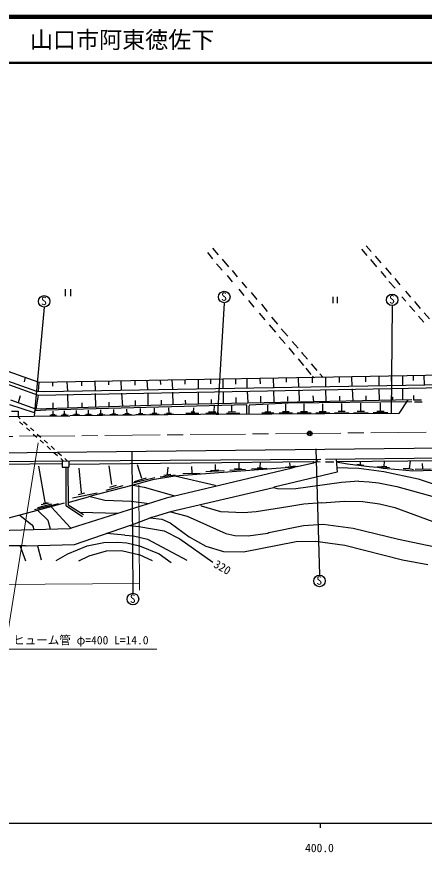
# Model space of a CAD drawing. Units: millimetres, scale not verified. Extents: x 40000 to 680000, y 20000 to 380000.
# Drawn here: x 402164 to 490585, y 198715 to 380000 of the extents above; entities that cross this region are included whole.
import ezdxf
from ezdxf.enums import TextEntityAlignment as Align

# ---------------------------------------------------------------- set-up
doc = ezdxf.new("R2010")
doc.units = ezdxf.units.MM
doc.header["$LTSCALE"] = 1000
doc.header["$PDMODE"] = 32
doc.header["$PDSIZE"] = 500
doc.linetypes.add('CHAIN', pattern=[18.5, 12, -1.5, 3.5, -1.5])
for name, color, linetype, lineweight in [('M-BGD', 7, 'Continuous', 25), ('M-BMK', 2, 'CHAIN', 13), ('M-BMK-SRVR', 3, 'Continuous', 25), ('M-STR-HTXT', 7, 'Continuous', 13), ('M-TTL', 2, 'Continuous', 140), ('M-TTL-BAND', 7, 'Continuous', 25), ('M-TTL-LINE', 7, 'Continuous', 50)]:
    doc.layers.add(name, color=color, linetype=linetype, lineweight=lineweight)
doc.layers.add('M-TTL-TXT', color=7, linetype='Continuous')
doc.styles.add('ＭＳ ゴシック', font='')
doc.styles.get('ＭＳ ゴシック').set_extended_font_data('MS Gothic')

msp = doc.modelspace()

# ---------------------------------------------------------------- linework, layer by layer
at = {"layer": 'M-BGD'}
for p, q in [((478012, 330257), (479028, 329071)), ((443553, 328817), (444653, 327463)), ((444653, 329749), (445839, 328309)), ((476996, 329579), (478097, 328225)), ((445500, 326362), (446770, 325007)), ((446770, 327378), (448125, 325769)), ((478943, 327293), (480213, 325769)), ((479959, 328055), (481145, 326616)), ((448887, 324923), (449987, 323568)), ((481145, 324753), (482245, 323399)), ((482161, 325515), (483431, 324076)), ((447838, 323852), (448939, 322497)), ((484193, 323229), (485310, 321829)), ((451003, 322383), (452019, 321197)), ((482923, 322552), (484256, 321092)), ((412649, 320859), (412649, 319335)), ((413835, 320859), (413835, 319335)), ((450326, 320859), (451427, 319504)), ((453035, 320181), (454221, 318657)), ((470713, 319217), (470713, 317817)), ((471763, 317817), (471763, 319217)), ((485717, 319250), (486563, 318319)), ((486479, 320435), (487579, 319165)), ((447188, 317816), (445736, 293765)), ((452443, 318403), (453628, 316964)), ((455237, 317641), (456507, 316033)), ((483625, 317340), (483431, 294019)), ((487410, 317303), (488511, 316033)), ((488426, 318234), (489696, 316710)), ((408134, 316999), (405942, 293360)), ((454729, 315694), (455999, 314255)), ((490543, 315779), (491728, 314424)), ((457438, 314847), (458708, 313323)), ((489357, 315017), (490458, 313747)), ((456930, 313154), (458285, 311545)), ((459555, 312307), (460994, 310699)), ((378952, 310699), (406977, 300708)), ((459131, 310529), (460401, 309090)), ((406553, 298676), (377259, 309090)), ((461925, 309513), (463195, 308074)), ((378105, 308074), (406807, 297914)), ((461163, 308159), (462349, 306719)), ((464042, 307227), (464042, 307058)), ((464042, 307058), (465227, 305703)), ((463195, 305788), (464381, 304349)), ((466074, 304687), (467259, 303248)), ((464889, 303756), (465989, 302401)), ((404013, 301809), (403759, 300793)), ((406977, 300708), (502311, 302401)), ((419084, 300962), (419169, 298845)), ((422047, 300962), (422047, 300115)), ((424757, 301047), (424841, 298930)), ((427805, 301047), (427805, 300031)), ((430429, 301131), (430514, 299015)), ((433308, 301216), (433393, 300200)), ((435848, 301216), (435933, 299184)), ((438642, 301301), (438642, 300285)), ((441521, 301301), (441521, 299184)), ((444230, 301385), (444230, 300369)), ((446855, 301385), (446855, 299269)), ((449649, 301470), (449649, 300285)), ((452104, 301470), (452104, 299353)), ((454898, 301470), (454983, 300369)), ((457777, 301555), (457861, 299438)), ((460655, 301555), (460655, 300708)), ((463195, 301555), (463280, 299523)), ((466243, 301639), (466243, 300539)), ((466328, 301978), (466667, 301639)), ((467937, 302486), (468614, 301724)), ((469122, 301639), (469122, 299607)), ((472085, 301809), (472085, 300623)), ((474795, 301809), (474879, 299777)), ((477843, 301809), (477843, 300793)), ((480721, 301893), (480721, 299946)), ((483431, 301978), (483431, 300962)), ((485886, 302063), (485886, 300031)), ((488172, 302063), (488172, 301047)), ((490458, 302147), (490543, 300115)), ((406977, 300708), (406807, 298676)), ((406807, 297914), (539903, 300369)), ((504174, 300285), (408162, 298591)), ((409940, 300793), (409940, 299861)), ((413073, 300793), (413157, 298761)), ((416205, 300877), (416205, 299946)), ((474964, 299269), (475052, 296636)), ((480721, 299353), (480806, 296813)), ((485886, 299353), (485886, 296898)), ((402913, 297745), (402489, 296221)), ((406807, 297914), (406299, 294866)), ((408162, 298591), (406553, 298676)), ((413157, 298083), (413242, 295120)), ((419169, 298253), (419253, 295289)), ((424926, 298337), (425095, 295459)), ((430599, 298422), (430599, 295713)), ((435933, 298507), (436017, 295882)), ((441521, 298591), (441521, 295967)), ((446939, 298676), (446939, 296136)), ((449733, 297406), (449733, 296305)), ((452189, 298761), (452273, 296305)), ((455067, 297660), (455067, 296390)), ((457861, 298930), (457946, 296475)), ((460909, 297575), (460909, 296559)), ((463365, 299015), (463449, 296644)), ((466413, 297745), (466520, 296462)), ((469122, 299099), (469214, 296517)), ((472170, 297660), (472170, 296577)), ((477927, 297745), (477927, 296694)), ((483705, 297533), (483709, 296817)), ((488257, 297829), (488257, 296898)), ((400627, 295882), (405961, 294104)), ((406299, 294866), (400881, 296813)), ((438049, 295882), (406299, 294866)), ((452104, 295797), (408501, 294612)), ((410025, 296221), (410025, 295035)), ((416290, 296221), (416290, 295205)), ((422132, 296390), (422132, 295374)), ((427889, 296729), (427889, 295628)), ((433477, 296813), (433477, 295797)), ((487918, 296898), (438049, 295882)), ((438727, 296813), (438747, 295896)), ((444315, 296983), (444315, 296136)), ((444992, 295628), (444907, 294358)), ((448784, 295561), (448784, 294376)), ((452104, 293811), (452104, 295797)), ((452697, 295713), (452527, 295459)), ((461079, 296136), (452697, 295713)), ((456620, 294224), (456615, 295711)), ((460521, 294264), (460516, 295908)), ((487918, 296475), (461079, 296136)), ((464512, 294284), (464507, 295979)), ((468562, 294302), (468557, 296030)), ((472672, 294320), (472667, 296082)), ((476843, 294338), (476837, 296135)), ((481075, 294357), (481069, 296188)), ((487032, 296881), (485075, 293945)), ((488257, 296898), (489950, 296898)), ((488426, 296475), (490119, 296475)), ((401042, 294423), (402489, 294443)), ((402489, 294443), (402496, 293330)), ((406299, 294866), (405961, 294104)), ((408501, 294612), (406146, 294521)), ((410068, 293638), (410061, 294439)), ((412552, 293667), (412545, 294508)), ((415497, 293700), (414719, 293693)), ((415108, 293697), (415101, 294579)), ((418147, 293731), (417331, 293724)), ((417739, 293728), (417731, 294652)), ((420873, 293763), (420019, 293756)), ((420446, 293759), (420437, 294727)), ((423678, 293796), (422785, 293788)), ((423232, 293792), (423223, 294804)), ((426565, 293830), (425632, 293821)), ((426098, 293826), (426089, 294883)), ((429536, 293864), (428561, 293856)), ((429048, 293860), (429038, 294965)), ((433104, 293701), (431068, 293683)), ((432593, 293900), (431575, 293891)), ((432084, 293896), (432074, 295049)), ((436272, 293729), (434148, 293710)), ((435739, 293937), (434677, 293928)), ((435208, 293932), (435197, 295136)), ((441690, 293935), (438845, 293929)), ((440828, 294175), (440044, 294189)), ((440505, 295120), (440420, 294189)), ((445415, 293765), (442029, 293681)), ((443214, 294019), (446048, 294049)), ((443807, 294273), (445331, 294273)), ((445415, 293765), (445923, 293765)), ((445923, 293765), (480552, 294019)), ((447647, 293978), (450580, 294019)), ((448040, 294273), (449613, 294330)), ((452527, 295459), (452527, 293850)), ((457932, 293966), (455309, 293958)), ((457275, 294226), (455964, 294222)), ((461972, 293978), (459071, 293969)), ((461246, 294266), (459795, 294261)), ((466008, 293989), (463017, 293981)), ((465260, 294286), (463764, 294282)), ((470088, 294001), (467038, 293992)), ((469325, 294304), (467800, 294300)), ((474228, 294013), (471118, 294004)), ((473450, 294322), (471895, 294318)), ((478429, 294026), (475258, 294016)), ((477635, 294340), (476050, 294336)), ((482692, 294038), (479460, 294029)), ((481883, 294359), (480267, 294354)), ((480552, 294019), (485075, 293945)), ((325443, 292665), (413665, 293427)), ((402300, 293329), (402905, 292789)), ((402774, 292115), (403521, 291449)), ((403652, 292124), (404398, 291458)), ((410776, 293503), (409362, 293490)), ((410422, 293641), (409715, 293635)), ((413296, 293525), (411811, 293512)), ((412923, 293670), (412181, 293664)), ((442029, 293681), (413665, 293427)), ((415888, 293548), (414332, 293534)), ((418556, 293572), (416925, 293557)), ((421301, 293596), (419594, 293581)), ((424126, 293621), (422340, 293605)), ((427033, 293647), (425167, 293631)), ((430025, 293674), (428075, 293656)), ((404267, 290784), (405014, 290119)), ((405145, 290793), (405891, 290128)), ((405760, 289453), (406507, 288788)), ((406637, 289462), (407384, 288797)), ((190738, 283097), (534400, 286907)), ((407253, 288122), (408000, 287457)), ((408130, 288132), (408877, 287466)), ((408746, 286792), (409493, 286126)), ((409623, 286801), (410370, 286135)), ((410239, 285461), (410986, 284796)), ((411116, 285470), (411863, 284805)), ((427127, 285722), (427381, 254903)), ((467090, 286230), (467846, 258839)), ((560054, 284960), (469122, 283944)), ((413665, 283605), (328914, 282589)), ((412057, 283013), (337550, 282166)), ((411732, 284130), (412339, 283589)), ((412057, 283586), (412057, 282251)), ((412609, 284139), (413214, 283600)), ((413496, 283603), (413496, 282257)), ((413496, 282928), (466582, 283521)), ((468106, 283944), (413665, 283605)), ((428300, 282850), (429225, 279855)), ((445246, 282843), (445246, 281743)), ((450326, 283351), (450326, 282081)), ((454983, 283351), (454898, 282166)), ((461460, 282552), (461390, 283191)), ((463026, 282420), (466582, 283182)), ((466582, 283521), (466751, 283351)), ((466582, 283182), (466751, 283351)), ((466751, 283351), (467090, 283351)), ((467259, 283521), (467090, 283351)), ((467175, 283944), (467259, 283859)), ((467259, 283859), (467259, 283521)), ((467259, 283521), (468021, 283436)), ((469122, 283436), (470985, 283436)), ((471461, 283970), (471662, 281150)), ((507815, 283775), (471500, 283424)), ((471500, 283424), (473948, 283013)), ((473948, 283013), (478605, 282420)), ((475977, 282892), (477470, 282721)), ((476726, 282877), (476752, 283412)), ((481905, 282560), (481940, 283425)), ((487495, 283605), (487325, 281997)), ((490119, 283097), (490204, 281997)), ((406903, 282503), (408274, 274687)), ((412057, 282251), (413496, 282257)), ((412819, 282251), (412819, 273953)), ((413241, 282256), (413327, 274123)), ((415613, 282081), (416158, 276685)), ((422132, 282589), (422725, 278525)), ((461333, 281912), (434578, 275562)), ((434917, 282251), (434832, 280727)), ((461333, 282166), (436441, 280303)), ((440081, 282420), (440166, 281065)), ((447193, 281489), (443214, 281235)), ((444230, 281573), (446008, 281658)), ((451765, 281743), (448379, 281573)), ((449310, 281912), (450919, 281997)), ((453120, 281912), (456422, 282081)), ((454317, 282097), (455415, 282159)), ((471662, 281150), (458031, 277933)), ((460438, 282279), (460540, 282286)), ((460540, 282286), (462545, 282575)), ((463026, 282420), (461333, 282166)), ((463026, 282420), (461333, 281912)), ((471577, 282166), (476403, 282081)), ((476403, 282081), (481822, 281319)), ((478605, 282420), (480441, 282244)), ((480441, 282244), (481653, 282081)), ((480442, 282395), (483052, 282180)), ((481390, 282507), (482482, 282445)), ((481653, 282081), (485039, 281743)), ((481822, 281319), (489273, 279711)), ((485039, 281743), (488087, 281489)), ((485971, 281997), (487325, 281997)), ((487325, 281997), (488257, 281743)), ((488087, 281489), (497993, 281743)), ((488595, 281827), (492067, 281912)), ((431615, 279541), (427127, 278271)), ((432123, 279965), (427381, 278779)), ((430281, 279896), (427635, 279118)), ((436441, 280303), (431615, 279541)), ((436525, 280557), (433308, 280134)), ((434070, 280557), (435594, 280727)), ((445246, 278271), (436441, 280303)), ((438219, 280896), (441944, 280981)), ((476403, 279203), (472593, 278949)), ((476403, 279203), (478605, 279118)), ((489273, 279711), (493591, 278271)), ((427127, 278271), (418491, 276070)), ((425159, 278201), (421474, 277233)), ((422385, 277944), (423825, 278330)), ((427370, 278340), (429837, 277933)), ((429837, 277933), (436187, 276155)), ((457861, 277763), (435509, 272599)), ((445415, 278102), (445246, 278271)), ((458031, 277933), (457861, 277763)), ((459047, 277509), (457861, 277763)), ((462687, 277594), (459047, 277509)), ((472593, 278949), (462687, 277594)), ((478605, 279118), (480637, 278864)), ((480637, 278864), (484616, 278102)), ((484616, 278102), (494945, 275223)), ((413327, 274631), (417729, 275816)), ((434578, 275562), (414004, 269043)), ((419592, 276663), (414247, 275515)), ((416874, 276638), (415519, 276300)), ((418491, 276070), (417729, 275816)), ((418092, 275937), (421285, 275139)), ((436187, 276155), (436356, 275985)), ((412480, 274461), (405791, 272683)), ((411234, 274335), (406045, 273022)), ((406723, 273530), (409771, 274292)), ((409178, 274461), (407485, 274123)), ((407894, 274458), (408755, 274631)), ((412819, 273953), (416459, 271583)), ((413327, 274123), (416629, 272006)), ((421285, 275139), (426958, 274885)), ((426958, 274885), (430912, 274400)), ((442283, 273784), (442113, 273953)), ((446431, 272599), (442283, 273784)), ((464465, 274207), (460994, 273699)), ((468275, 274546), (464465, 274207)), ((468275, 274546), (473271, 274885)), ((473271, 274885), (477250, 274800)), ((477250, 274800), (480891, 274292)), ((480891, 274292), (484193, 273530)), ((405791, 272683), (399018, 270821)), ((406723, 272853), (408924, 270736)), ((409686, 273615), (413835, 269127)), ((415951, 272514), (424173, 272265)), ((435509, 272599), (431953, 271498)), ((435509, 272599), (439150, 271667)), ((451342, 272345), (446431, 272599)), ((454136, 272599), (451342, 272345)), ((460994, 273699), (454136, 272599)), ((484193, 273530), (492405, 270482)), ((402828, 271837), (405114, 270059)), ((408924, 270736), (409432, 268873)), ((426758, 269615), (431107, 271244)), ((431953, 271498), (431107, 271244)), ((431107, 271244), (433647, 270990)), ((433647, 270990), (435425, 270228)), ((435425, 270228), (439573, 267180)), ((439150, 271667), (447532, 267857)), ((376073, 267942), (413665, 268958)), ((405114, 270059), (405368, 269805)), ((405368, 269805), (405707, 269381)), ((405707, 269381), (405821, 268746)), ((413665, 268958), (414004, 269043)), ((414004, 269043), (413835, 269127)), ((426758, 269615), (414597, 265402)), ((426758, 269615), (428651, 269381)), ((428651, 269381), (434155, 268450)), ((434155, 268450), (437541, 266757)), ((456845, 268111), (464381, 269635)), ((464381, 269635), (468614, 269889)), ((468614, 269889), (475133, 269043)), ((475133, 269043), (484955, 266672)), ((425603, 267519), (421653, 267846)), ((425603, 267519), (427466, 267349)), ((427466, 267349), (430514, 266672)), ((430514, 266672), (439065, 262100)), ((437541, 266757), (444738, 261677)), ((439573, 267180), (443214, 265148)), ((447532, 267857), (449479, 267434)), ((449479, 267434), (452358, 267349)), ((452358, 267349), (456676, 267942)), ((456676, 267942), (456845, 268111)), ((484955, 266672), (494353, 264725)), ((404098, 265233), (377936, 264979)), ((402913, 265148), (404098, 261931)), ((404183, 265148), (404098, 265233)), ((414597, 265402), (404183, 265148)), ((406638, 265233), (407485, 262185)), ((413242, 263455), (417475, 265233)), ((417475, 265233), (421031, 265910)), ((421031, 265910), (424079, 265995)), ((424079, 265995), (426027, 265825)), ((426027, 265825), (428821, 265233)), ((428821, 265233), (433054, 263455)), ((443214, 265148), (447024, 263963)), ((451342, 263878), (462772, 266164)), ((462772, 266164), (467005, 266249)), ((467005, 266249), (473355, 265317)), ((473355, 265317), (485886, 262185)), ((410702, 262015), (413242, 263455)), ((415613, 261931), (417899, 263031)), ((417899, 263031), (421624, 264132)), ((421624, 264132), (424926, 264217)), ((424926, 264217), (428905, 263285)), ((428905, 263285), (431530, 262015)), ((433054, 263455), (435679, 261592)), ((447024, 263963), (451342, 263878)), ((485886, 262185), (491389, 261169))]:
    msp.add_line(p, q, dxfattribs=at)
for centre in [(408125, 318249), (447188, 319190), (483624, 318590), (467846, 257589), (427381, 253653)]:
    msp.add_circle(centre, 1250, dxfattribs=at)
at = {"layer": 'M-BMK'}
for p in [(564965, 290802), (365793, 288610)]:
    msp.add_line(p, (465728, 289588), dxfattribs=at)
at = {"layer": 'M-BMK-SRVR'}
msp.add_circle((465728, 289588), 500, dxfattribs=at)
msp.add_point((465728, 289588), dxfattribs=at)
at = {"layer": 'M-STR-HTXT'}
for p, q in [((399695, 242796), (406786, 287570)), ((428653, 278427), (428821, 255581)), ((303937, 256004), (428810, 257057)), ((432546, 242796), (399695, 242796))]:
    msp.add_line(p, q, dxfattribs=at)
at = {"layer": 'M-TTL'}
msp.add_line((680000, 380000), (40000, 380000), dxfattribs=at)
at = {"layer": 'M-TTL-BAND'}
for p, q in [((40000, 205000), (579000, 205000)), ((468000, 205000), (468000, 204000))]:
    msp.add_line(p, q, dxfattribs=at)
at = {"layer": 'M-TTL-LINE'}
msp.add_line((40000, 370000), (680000, 370000), dxfattribs=at)

# ---------------------------------------------------------------- texts
at = {"layer": 'M-BGD', "style": 'ＭＳ ゴシック'}
for p in [(407447, 316875), (446509, 317816), (482945, 317216), (467168, 256215), (426703, 252280)]:
    msp.add_text('S', height=1833, dxfattribs=at).set_placement(p, align=Align.BOTTOM_LEFT)
msp.add_text('320', height=1833, rotation=330.018, dxfattribs=at).set_placement((444428, 260208), align=Align.BOTTOM_LEFT)
at = {"layer": 'M-STR-HTXT', "style": 'ＭＳ ゴシック'}
msp.add_text('ヒューム管 φ=400 L=14.0', height=1833, dxfattribs=at).set_placement((401404, 243271), align=Align.BOTTOM_LEFT)
at = {"layer": 'M-TTL-BAND', "style": 'ＭＳ ゴシック'}
msp.add_text('400.0', height=1833, dxfattribs=at).set_placement((467844, 198195), align=Align.BOTTOM_CENTER)
at = {"layer": 'M-TTL-TXT', "style": 'ＭＳ ゴシック'}
msp.add_text('山口市阿東徳佐下', height=3666, dxfattribs=at).set_placement((405024, 375000), align=Align.MIDDLE_LEFT)

doc.saveas('drawing.dxf')
